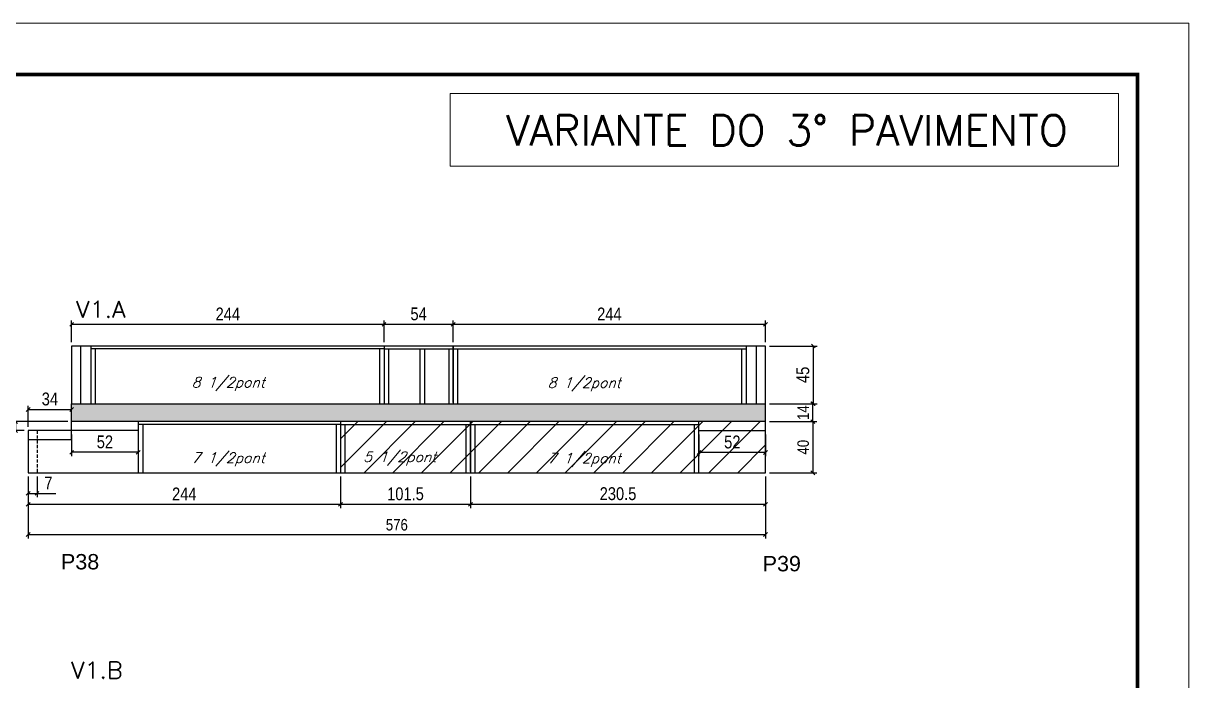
# Model space of a CAD drawing. Extents: x -10448 to -1189, y -11772 to 17235.
# Drawn here: x -9874 to -8963, y 5994 to 6507 of the extents above; entities that cross this region are included whole.
import ezdxf

# ---------------------------------------------------------------- set-up
doc = ezdxf.new("R2010")
doc.units = 0
doc.linetypes.add('DASHED', pattern=[0.75, 0.5, -0.25])
doc.linetypes.add('HIDDEN', pattern=[0.375, 0.25, -0.125])
for name, color, linetype in [('5', 5, 'Continuous'), ('COTA', 241, 'Continuous'), ('Painéis', 200, 'Continuous'), ('Reaproveitamento', 251, 'Continuous'), ('SARR_2.2x7', 40, 'Continuous'), ('SARR_3.5x7', 81, 'Continuous'), ('texto', 7, 'Continuous')]:
    doc.layers.add(name, color=color, linetype=linetype)
for name, color, linetype, lineweight in [('Folhas', 255, 'Continuous', 9), ('SARRAFO DE PRESSAO', 251, 'DASHED', 9), ('Texto Seção', 7, 'Continuous', 15)]:
    doc.layers.add(name, color=color, linetype=linetype, lineweight=lineweight)
doc.styles.add('COTA TECNICA', font='techl___.ttf', dxfattribs={"height": 10})
doc.styles.add('COTA TECNICA-50', font='techl___.ttf', dxfattribs={"height": 9})
doc.styles.add('REGUA-120', font='ROMANS.shx', dxfattribs={"height": 15})
doc.styles.add('Romans', font='romans.shx')
doc.styles.get("Standard").update_dxf_attribs({"font": 'arial.ttf'})
doc.dimstyles.new('COTA PAINEL-50', dxfattribs={"dimtxt": 9, "dimasz": 3, "dimexe": 3, "dimexo": 3, "dimgap": 3, "dimtad": 1, "dimdec": 1, "dimzin": 12, "dimdsep": 46, "dimtxsty": 'COTA TECNICA-50', "dimblk1": 'OBLIQUE', "dimblk2": 'OBLIQUE', "dimsah": 1, "dimcen": 0.9, "dimclrd": 4, "dimclre": 4, "dimclrt": 240, "dimadec": 1, "dimazin": 3, "dimtfac": 1, "dimtdec": 1, "dimtmove": 0, "dimatfit": 3, "dimfxl": 1, "dimtolj": 1, "dimtzin": 12, "dimarcsym": 0})
doc.dimstyles.new('PAINEL', dxfattribs={"dimtxt": 10, "dimasz": 3, "dimexe": 3, "dimexo": 3, "dimgap": 3, "dimtad": 1, "dimdec": 1, "dimzin": 12, "dimdsep": 46, "dimtxsty": 'COTA TECNICA', "dimblk1": 'OBLIQUE', "dimblk2": 'OBLIQUE', "dimsah": 1, "dimcen": 0.9, "dimclrd": 4, "dimclre": 4, "dimclrt": 240, "dimadec": 1, "dimazin": 3, "dimtfac": 1, "dimtdec": 1, "dimtmove": 0, "dimatfit": 3, "dimfxl": 1, "dimtolj": 1, "dimtzin": 12, "dimarcsym": 0})
pattern_1 = [(45, (-139493.283, -18413.978), (-11.2253202, 11.2253202), [])]

# ---------------------------------------------------------------- blocks, each defined once
blk = doc.blocks.new('9999999999')
at = {"layer": 'Folhas'}
blk.add_lwpolyline([(98138.98, 34190.21), (99623.98, 34190.21), (99623.98, 35240.21), (98138.98, 35240.21)], close=True, dxfattribs=at)
at = {"layer": 'Folhas', "color": 30, "const_width": 3}
blk.add_lwpolyline([(98213.98, 34230.21), (99583.98, 34230.21), (99583.98, 35200.21), (98213.98, 35200.21)], close=True, dxfattribs=at)
blk = doc.blocks.new('_Oblique')
at = {"color": 0, "linetype": 'ByBlock', "lineweight": -2}
blk.add_line((-0.5, -0.5), (0.5, 0.5), dxfattribs=at)
blk = doc.blocks.new('*D592')
at = {"layer": 'COTA', "color": 4, "linetype": 'ByBlock', "lineweight": -2, "transparency": 16777216}
for p, q in [((-9835.76, 6257.96), (-9835.76, 6274.93)), ((-9835.76, 6271.93), (-9591.76, 6271.93)), ((-9591.76, 6257.96), (-9591.76, 6274.93))]:
    blk.add_line(p, q, dxfattribs=at)
at = {"layer": 'Defpoints', "color": 0, "linetype": 'ByBlock', "transparency": 16777216}
for p in [(-9591.76, 6271.93), (-9835.76, 6254.96), (-9591.76, 6254.96)]:
    blk.add_point(p, dxfattribs=at)
at = {"layer": 'COTA', "color": 4, "linetype": 'ByBlock', "lineweight": -2, "transparency": 16777216, "xscale": 3, "yscale": 3, "zscale": 3, "rotation": 180}
blk.add_blockref('_Oblique', (-9835.76, 6271.93), dxfattribs=at)
at = {"layer": 'COTA', "color": 4, "linetype": 'ByBlock', "lineweight": -2, "transparency": 16777216, "xscale": 3, "yscale": 3, "zscale": 3}
blk.add_blockref('_Oblique', (-9591.76, 6271.93), dxfattribs=at)
at = {"layer": 'COTA', "color": 240, "linetype": 'ByBlock', "transparency": 16777216, "insert": (-9713.76, 6280), "char_height": 10, "attachment_point": 5, "style": 'COTA TECNICA'}
blk.add_mtext('\\A1;244', dxfattribs=at)
blk = doc.blocks.new('*D593')
at = {"layer": 'COTA', "color": 4, "linetype": 'ByBlock', "lineweight": -2, "transparency": 16777216}
for p, q in [((-9591.76, 6257.96), (-9591.76, 6274.93)), ((-9591.76, 6271.93), (-9537.76, 6271.93)), ((-9537.76, 6257.96), (-9537.76, 6274.93))]:
    blk.add_line(p, q, dxfattribs=at)
at = {"layer": 'Defpoints', "color": 0, "linetype": 'ByBlock', "transparency": 16777216}
for p in [(-9537.76, 6271.93), (-9591.76, 6254.96), (-9537.76, 6254.96)]:
    blk.add_point(p, dxfattribs=at)
at = {"layer": 'COTA', "color": 4, "linetype": 'ByBlock', "lineweight": -2, "transparency": 16777216, "xscale": 3, "yscale": 3, "zscale": 3, "rotation": 180}
blk.add_blockref('_Oblique', (-9591.76, 6271.93), dxfattribs=at)
at = {"layer": 'COTA', "color": 4, "linetype": 'ByBlock', "lineweight": -2, "transparency": 16777216, "xscale": 3, "yscale": 3, "zscale": 3}
blk.add_blockref('_Oblique', (-9537.76, 6271.93), dxfattribs=at)
at = {"layer": 'COTA', "color": 240, "linetype": 'ByBlock', "transparency": 16777216, "insert": (-9564.76, 6280.04), "char_height": 10, "attachment_point": 5, "style": 'COTA TECNICA'}
blk.add_mtext('\\A1;54', dxfattribs=at)
blk = doc.blocks.new('*D594')
at = {"layer": 'COTA', "color": 4, "linetype": 'ByBlock', "lineweight": -2, "transparency": 16777216}
for p, q in [((-9537.76, 6257.96), (-9537.76, 6274.93)), ((-9537.76, 6271.93), (-9293.76, 6271.93)), ((-9293.76, 6257.96), (-9293.76, 6274.93))]:
    blk.add_line(p, q, dxfattribs=at)
at = {"layer": 'Defpoints', "color": 0, "linetype": 'ByBlock', "transparency": 16777216}
for p in [(-9293.76, 6271.93), (-9537.76, 6254.96), (-9293.76, 6254.96)]:
    blk.add_point(p, dxfattribs=at)
at = {"layer": 'COTA', "color": 4, "linetype": 'ByBlock', "lineweight": -2, "transparency": 16777216, "xscale": 3, "yscale": 3, "zscale": 3, "rotation": 180}
blk.add_blockref('_Oblique', (-9537.76, 6271.93), dxfattribs=at)
at = {"layer": 'COTA', "color": 4, "linetype": 'ByBlock', "lineweight": -2, "transparency": 16777216, "xscale": 3, "yscale": 3, "zscale": 3}
blk.add_blockref('_Oblique', (-9293.76, 6271.93), dxfattribs=at)
at = {"layer": 'COTA', "color": 240, "linetype": 'ByBlock', "transparency": 16777216, "insert": (-9415.76, 6280), "char_height": 10, "attachment_point": 5, "style": 'COTA TECNICA'}
blk.add_mtext('\\A1;244', dxfattribs=at)
blk = doc.blocks.new('*D595')
at = {"layer": 'COTA', "color": 4, "linetype": 'ByBlock', "lineweight": -2, "transparency": 16777216}
for p, q in [((-9290.76, 6254.96), (-9253.48, 6254.96)), ((-9256.48, 6254.96), (-9256.48, 6209.96)), ((-9290.76, 6209.96), (-9253.48, 6209.96))]:
    blk.add_line(p, q, dxfattribs=at)
at = {"layer": 'Defpoints', "color": 0, "linetype": 'ByBlock', "transparency": 16777216}
for p in [(-9293.76, 6254.96), (-9293.76, 6209.96), (-9256.48, 6209.96)]:
    blk.add_point(p, dxfattribs=at)
at = {"layer": 'COTA', "color": 4, "linetype": 'ByBlock', "lineweight": -2, "transparency": 16777216, "xscale": 3, "yscale": 3, "zscale": 3}
for p, rotation in [((-9256.48, 6254.96), 90), ((-9256.48, 6209.96), 270)]:
    blk.add_blockref('_Oblique', p, dxfattribs=dict(at, rotation=rotation))
at = {"layer": 'COTA', "color": 240, "linetype": 'ByBlock', "transparency": 16777216, "insert": (-9264.59, 6232.46), "char_height": 10, "attachment_point": 5, "rotation": 90, "style": 'COTA TECNICA'}
blk.add_mtext('\\A1;45', dxfattribs=at)
blk = doc.blocks.new('*D597')
at = {"layer": 'COTA', "color": 4, "linetype": 'ByBlock', "lineweight": -2, "transparency": 16777216}
for p, q in [((-9290.76, 6195.96), (-9253.78, 6195.96)), ((-9256.78, 6195.96), (-9256.78, 6155.96)), ((-9290.76, 6155.96), (-9253.78, 6155.96))]:
    blk.add_line(p, q, dxfattribs=at)
at = {"layer": 'Defpoints', "color": 0, "linetype": 'ByBlock', "transparency": 16777216}
for p in [(-9293.76, 6195.96), (-9293.76, 6155.96), (-9256.78, 6155.96)]:
    blk.add_point(p, dxfattribs=at)
at = {"layer": 'COTA', "color": 4, "linetype": 'ByBlock', "lineweight": -2, "transparency": 16777216, "xscale": 3, "yscale": 3, "zscale": 3}
for p, rotation in [((-9256.78, 6195.96), 90), ((-9256.78, 6155.96), 270)]:
    blk.add_blockref('_Oblique', p, dxfattribs=dict(at, rotation=rotation))
at = {"layer": 'COTA', "color": 240, "linetype": 'ByBlock', "transparency": 16777216, "insert": (-9264.37, 6175.96), "char_height": 9, "attachment_point": 5, "rotation": 90, "style": 'COTA TECNICA-50'}
blk.add_mtext('\\A1;40', dxfattribs=at)
blk = doc.blocks.new('*D1664')
at = {"layer": 'COTA', "color": 4, "linetype": 'ByBlock', "lineweight": -2, "transparency": 16777216}
for p, q in [((-9290.76, 6209.96), (-9253.78, 6209.96)), ((-9256.78, 6195.96), (-9256.78, 6209.96)), ((-9290.76, 6195.96), (-9253.78, 6195.96))]:
    blk.add_line(p, q, dxfattribs=at)
at = {"layer": 'Defpoints', "color": 0, "linetype": 'ByBlock', "transparency": 16777216}
for p in [(-9293.76, 6209.96), (-9256.78, 6209.96), (-9293.76, 6195.96)]:
    blk.add_point(p, dxfattribs=at)
at = {"layer": 'COTA', "color": 4, "linetype": 'ByBlock', "lineweight": -2, "transparency": 16777216, "xscale": 3, "yscale": 3, "zscale": 3}
for p, rotation in [((-9256.78, 6209.96), 90), ((-9256.78, 6195.96), 270)]:
    blk.add_blockref('_Oblique', p, dxfattribs=dict(at, rotation=rotation))
at = {"layer": 'COTA', "color": 240, "linetype": 'ByBlock', "transparency": 16777216, "insert": (-9264.35, 6202.96), "char_height": 9, "attachment_point": 5, "rotation": 90, "style": 'COTA TECNICA-50'}
blk.add_mtext('\\A1;14', dxfattribs=at)
blk = doc.blocks.new('*D1675')
at = {"layer": 'COTA', "color": 4, "linetype": 'ByBlock', "lineweight": -2, "transparency": 16777216}
for p, q in [((-9345.76, 6185.96), (-9345.76, 6168.87)), ((-9293.76, 6185.96), (-9293.76, 6168.87)), ((-9293.76, 6171.87), (-9345.76, 6171.87))]:
    blk.add_line(p, q, dxfattribs=at)
at = {"layer": 'Defpoints', "color": 0, "linetype": 'ByBlock', "transparency": 16777216}
for p in [(-9345.76, 6188.96), (-9293.76, 6188.96), (-9345.76, 6171.87)]:
    blk.add_point(p, dxfattribs=at)
at = {"layer": 'COTA', "color": 4, "linetype": 'ByBlock', "lineweight": -2, "transparency": 16777216, "xscale": 3, "yscale": 3, "zscale": 3, "rotation": 180}
blk.add_blockref('_Oblique', (-9345.76, 6171.87), dxfattribs=at)
at = {"layer": 'COTA', "color": 4, "linetype": 'ByBlock', "lineweight": -2, "transparency": 16777216, "xscale": 3, "yscale": 3, "zscale": 3}
blk.add_blockref('_Oblique', (-9293.76, 6171.87), dxfattribs=at)
at = {"layer": 'COTA', "color": 240, "linetype": 'ByBlock', "transparency": 16777216, "insert": (-9319.76, 6179.97), "char_height": 10, "attachment_point": 5, "style": 'COTA TECNICA'}
blk.add_mtext('\\A1;52', dxfattribs=at)
blk = doc.blocks.new('*D609')
at = {"layer": 'COTA', "color": 4, "linetype": 'ByBlock', "lineweight": -2, "transparency": 16777216}
for p, q in [((-9869.76, 6152.96), (-9869.76, 6128.36)), ((-9625.76, 6152.96), (-9625.76, 6128.36)), ((-9869.76, 6131.36), (-9625.76, 6131.36))]:
    blk.add_line(p, q, dxfattribs=at)
at = {"layer": 'Defpoints', "color": 0, "linetype": 'ByBlock', "transparency": 16777216}
for p in [(-9869.76, 6155.96), (-9625.76, 6155.96), (-9625.76, 6131.36)]:
    blk.add_point(p, dxfattribs=at)
at = {"layer": 'COTA', "color": 4, "linetype": 'ByBlock', "lineweight": -2, "transparency": 16777216, "xscale": 3, "yscale": 3, "zscale": 3, "rotation": 180}
blk.add_blockref('_Oblique', (-9869.76, 6131.36), dxfattribs=at)
at = {"layer": 'COTA', "color": 4, "linetype": 'ByBlock', "lineweight": -2, "transparency": 16777216, "xscale": 3, "yscale": 3, "zscale": 3}
blk.add_blockref('_Oblique', (-9625.76, 6131.36), dxfattribs=at)
at = {"layer": 'COTA', "color": 240, "linetype": 'ByBlock', "transparency": 16777216, "insert": (-9747.76, 6139.43), "char_height": 10, "attachment_point": 5, "style": 'COTA TECNICA'}
blk.add_mtext('\\A1;244', dxfattribs=at)
blk = doc.blocks.new('*D610')
at = {"layer": 'COTA', "color": 4, "linetype": 'ByBlock', "lineweight": -2, "transparency": 16777216}
for p, q in [((-9625.76, 6152.96), (-9625.76, 6128.36)), ((-9524.26, 6152.96), (-9524.26, 6128.36)), ((-9625.76, 6131.36), (-9524.26, 6131.36))]:
    blk.add_line(p, q, dxfattribs=at)
at = {"layer": 'Defpoints', "color": 0, "linetype": 'ByBlock', "transparency": 16777216}
for p in [(-9625.76, 6155.96), (-9524.26, 6155.96), (-9524.26, 6131.36)]:
    blk.add_point(p, dxfattribs=at)
at = {"layer": 'COTA', "color": 4, "linetype": 'ByBlock', "lineweight": -2, "transparency": 16777216, "xscale": 3, "yscale": 3, "zscale": 3, "rotation": 180}
blk.add_blockref('_Oblique', (-9625.76, 6131.36), dxfattribs=at)
at = {"layer": 'COTA', "color": 4, "linetype": 'ByBlock', "lineweight": -2, "transparency": 16777216, "xscale": 3, "yscale": 3, "zscale": 3}
blk.add_blockref('_Oblique', (-9524.26, 6131.36), dxfattribs=at)
at = {"layer": 'COTA', "color": 240, "linetype": 'ByBlock', "transparency": 16777216, "insert": (-9575.01, 6139.47), "char_height": 10, "attachment_point": 5, "style": 'COTA TECNICA'}
blk.add_mtext('\\A1;101.5', dxfattribs=at)
blk = doc.blocks.new('*D611')
at = {"layer": 'COTA', "color": 4, "linetype": 'ByBlock', "lineweight": -2, "transparency": 16777216}
for p, q in [((-9524.26, 6152.96), (-9524.26, 6128.36)), ((-9293.76, 6152.96), (-9293.76, 6128.36)), ((-9524.26, 6131.36), (-9293.76, 6131.36))]:
    blk.add_line(p, q, dxfattribs=at)
at = {"layer": 'Defpoints', "color": 0, "linetype": 'ByBlock', "transparency": 16777216}
for p in [(-9524.26, 6155.96), (-9293.76, 6155.96), (-9293.76, 6131.36)]:
    blk.add_point(p, dxfattribs=at)
at = {"layer": 'COTA', "color": 4, "linetype": 'ByBlock', "lineweight": -2, "transparency": 16777216, "xscale": 3, "yscale": 3, "zscale": 3, "rotation": 180}
blk.add_blockref('_Oblique', (-9524.26, 6131.36), dxfattribs=at)
at = {"layer": 'COTA', "color": 4, "linetype": 'ByBlock', "lineweight": -2, "transparency": 16777216, "xscale": 3, "yscale": 3, "zscale": 3}
blk.add_blockref('_Oblique', (-9293.76, 6131.36), dxfattribs=at)
at = {"layer": 'COTA', "color": 240, "linetype": 'ByBlock', "transparency": 16777216, "insert": (-9409.01, 6139.58), "char_height": 10, "attachment_point": 5, "style": 'COTA TECNICA'}
blk.add_mtext('\\A1;230.5', dxfattribs=at)
blk = doc.blocks.new('*D612')
at = {"layer": 'COTA', "color": 4, "linetype": 'ByBlock', "lineweight": -2, "transparency": 16777216}
for p, q in [((-9869.76, 6152.96), (-9869.76, 6104.75)), ((-9293.76, 6152.96), (-9293.76, 6104.75)), ((-9869.76, 6107.75), (-9293.76, 6107.75))]:
    blk.add_line(p, q, dxfattribs=at)
at = {"layer": 'Defpoints', "color": 0, "linetype": 'ByBlock', "transparency": 16777216}
for p in [(-9869.76, 6155.96), (-9293.76, 6155.96), (-9293.76, 6107.75)]:
    blk.add_point(p, dxfattribs=at)
at = {"layer": 'COTA', "color": 4, "linetype": 'ByBlock', "lineweight": -2, "transparency": 16777216, "xscale": 3, "yscale": 3, "zscale": 3, "rotation": 180}
blk.add_blockref('_Oblique', (-9869.76, 6107.75), dxfattribs=at)
at = {"layer": 'COTA', "color": 4, "linetype": 'ByBlock', "lineweight": -2, "transparency": 16777216, "xscale": 3, "yscale": 3, "zscale": 3}
blk.add_blockref('_Oblique', (-9293.76, 6107.75), dxfattribs=at)
at = {"layer": 'COTA', "color": 240, "linetype": 'ByBlock', "transparency": 16777216, "insert": (-9581.76, 6115.35), "char_height": 9, "attachment_point": 5, "style": 'COTA TECNICA-50'}
blk.add_mtext('\\A1;576', dxfattribs=at)
blk = doc.blocks.new('*D2247')
at = {"layer": 'COTA', "color": 4, "lineweight": -2, "transparency": 16777216}
for p, q in [((-9869.76, 6152.96), (-9869.76, 6136.91)), ((-9862.76, 6152.96), (-9862.76, 6136.91)), ((-9869.76, 6139.91), (-9862.76, 6139.91)), ((-9862.76, 6139.91), (-9848.03, 6139.91))]:
    blk.add_line(p, q, dxfattribs=at)
at = {"layer": 'Defpoints', "color": 0, "transparency": 16777216}
for p in [(-9869.76, 6155.96), (-9862.76, 6155.96), (-9862.76, 6139.91)]:
    blk.add_point(p, dxfattribs=at)
at = {"layer": 'COTA', "color": 4, "lineweight": -2, "transparency": 16777216, "xscale": 3, "yscale": 3, "zscale": 3, "rotation": 180}
blk.add_blockref('_Oblique', (-9869.76, 6139.91), dxfattribs=at)
at = {"layer": 'COTA', "color": 4, "lineweight": -2, "transparency": 16777216, "xscale": 3, "yscale": 3, "zscale": 3}
blk.add_blockref('_Oblique', (-9862.76, 6139.91), dxfattribs=at)
at = {"layer": 'COTA', "color": 240, "transparency": 16777216, "insert": (-9853.89, 6147.99), "char_height": 10, "attachment_point": 5, "style": 'COTA TECNICA'}
blk.add_mtext('\\A1;7', dxfattribs=at)
blk = doc.blocks.new('*D2248')
at = {"layer": 'COTA', "color": 4, "lineweight": -2, "transparency": 16777216}
for p, q in [((-9869.76, 6191.96), (-9869.76, 6208.34)), ((-9835.76, 6198.96), (-9835.76, 6208.34)), ((-9869.76, 6205.34), (-9835.76, 6205.34))]:
    blk.add_line(p, q, dxfattribs=at)
at = {"layer": 'Defpoints', "color": 0, "transparency": 16777216}
for p in [(-9835.76, 6205.34), (-9835.76, 6195.96), (-9869.76, 6188.96)]:
    blk.add_point(p, dxfattribs=at)
at = {"layer": 'COTA', "color": 4, "lineweight": -2, "transparency": 16777216, "xscale": 3, "yscale": 3, "zscale": 3, "rotation": 180}
blk.add_blockref('_Oblique', (-9869.76, 6205.34), dxfattribs=at)
at = {"layer": 'COTA', "color": 4, "lineweight": -2, "transparency": 16777216, "xscale": 3, "yscale": 3, "zscale": 3}
blk.add_blockref('_Oblique', (-9835.76, 6205.34), dxfattribs=at)
at = {"layer": 'COTA', "color": 240, "transparency": 16777216, "insert": (-9852.76, 6213.56), "char_height": 10, "attachment_point": 5, "style": 'COTA TECNICA'}
blk.add_mtext('\\A1;34', dxfattribs=at)
blk = doc.blocks.new('*D2249')
at = {"layer": 'COTA', "color": 4, "lineweight": -2, "transparency": 16777216}
for p, q in [((-9838.76, 6195.96), (-9882.43, 6195.96)), ((-9879.43, 6188.96), (-9879.43, 6195.96)), ((-9872.76, 6188.96), (-9882.43, 6188.96))]:
    blk.add_line(p, q, dxfattribs=at)
at = {"layer": 'Defpoints', "color": 0, "transparency": 16777216}
for p in [(-9879.43, 6195.96), (-9835.76, 6195.96), (-9869.76, 6188.96)]:
    blk.add_point(p, dxfattribs=at)
at = {"layer": 'COTA', "color": 4, "lineweight": -2, "transparency": 16777216, "xscale": 3, "yscale": 3, "zscale": 3}
for p, rotation in [((-9879.43, 6195.96), 90), ((-9879.43, 6188.96), 270)]:
    blk.add_blockref('_Oblique', p, dxfattribs=dict(at, rotation=rotation))
at = {"layer": 'COTA', "color": 240, "transparency": 16777216, "insert": (-9887.51, 6192.46), "char_height": 10, "attachment_point": 5, "rotation": 90, "style": 'COTA TECNICA'}
blk.add_mtext('\\A1;7', dxfattribs=at)
blk = doc.blocks.new('*D2251')
at = {"layer": 'COTA', "color": 4, "lineweight": -2, "transparency": 16777216}
for p, q in [((-9835.76, 6185.96), (-9835.76, 6168.95)), ((-9783.76, 6185.96), (-9783.76, 6168.95)), ((-9783.76, 6171.95), (-9835.76, 6171.95))]:
    blk.add_line(p, q, dxfattribs=at)
at = {"layer": 'Defpoints', "color": 0, "transparency": 16777216}
for p in [(-9835.76, 6188.96), (-9783.76, 6188.96), (-9835.76, 6171.95)]:
    blk.add_point(p, dxfattribs=at)
at = {"layer": 'COTA', "color": 4, "lineweight": -2, "transparency": 16777216, "xscale": 3, "yscale": 3, "zscale": 3, "rotation": 180}
blk.add_blockref('_Oblique', (-9835.76, 6171.95), dxfattribs=at)
at = {"layer": 'COTA', "color": 4, "lineweight": -2, "transparency": 16777216, "xscale": 3, "yscale": 3, "zscale": 3}
blk.add_blockref('_Oblique', (-9783.76, 6171.95), dxfattribs=at)
at = {"layer": 'COTA', "color": 240, "transparency": 16777216, "insert": (-9809.76, 6180.06), "char_height": 10, "attachment_point": 5, "style": 'COTA TECNICA'}
blk.add_mtext('\\A1;52', dxfattribs=at)

msp = doc.modelspace()

# ---------------------------------------------------------------- hatches: boundary and pattern name
at = {"layer": 'COTA', "linetype": 'ByBlock'}
h = msp.add_hatch(dxfattribs=at)
h.set_pattern_fill('AR-CONC', color=256, scale=0.03)
h.set_pattern_definition([(50, (-139493.2827, -18413.9775), (5.46554007, -0.47817257), [0.5715, -6.2865]), (355, (-139493.2827, -18413.9775), (-1.05730264, 5.73170536), [0.4572, -5.02921753]), (100.4514447, (-139492.827, -18414.0174), (4.40823741, 5.25353256), [0.48570026, -5.34270734]), (46.1842, (-139493.283, -18412.4535), (8.13237123, -1.26126984), [0.85725, -9.42975]), (96.6355576, (-139492.605, -18412.559), (7.122124, 7.42278374), [0.7285507, -8.01406824]), (351.184151, (-139493.283, -18412.4535), (7.122124, 7.42278374), [0.685799, -7.54379196]), (21, (-139492.5207, -18412.8345), (4.54843174, -3.06795595), [0.5715, -6.2865]), (326, (-139492.5207, -18412.8345), (1.85406085, 5.52563898), [0.4572, -5.0292]), (71.451445, (-139492.1417, -18413.09), (6.40249258, 2.45768307), [0.48570026, -5.34269813]), (37.5, (-139493.2827, -18413.9775), (0.092658098, 2.536651166), [0, -4.96824, 0, -5.1054, 0, -5.04825]), (7.5, (-139493.2827, -18413.9775), (2.004589875, 3.005417245), [0, -2.91084, 0, -4.85394, 0, -1.92405]), (327.5, (-139494.982, -18413.9775), (4.067717855, -0.17186232), [0, -1.905, 0, -5.9436, 0, -7.8867]), (317.5, (-139495.744, -18413.9775), (4.44387544, 0.76279473), [0, -2.4765, 0, -3.94716, 0, -5.6007])])
h.paths.add_polyline_path([(-9524.26, 6195.96), (-9293.76, 6195.96), (-9293.76, 6209.96), (-9835.76, 6209.96), (-9835.76, 6195.96)])
at = {"layer": 'Reaproveitamento', "linetype": 'ByBlock'}
h = msp.add_hatch(dxfattribs=at)
h.set_pattern_fill('ANSI31', color=256, scale=5)
h.set_pattern_definition(pattern_1)
h.paths.add_polyline_path([(-9524.26, 6195.96), (-9625.76, 6195.96), (-9625.76, 6155.96), (-9293.76, 6155.96), (-9293.76, 6195.96)])
h = msp.add_hatch(dxfattribs=at)
h.set_pattern_fill('ANSI31', color=256, scale=5)
h.set_pattern_definition(pattern_1)
h.paths.add_polyline_path([(-9524.26, 6195.96), (-9524.26, 6156.96), (-9524.26, 6155.96), (-9293.76, 6155.96), (-9293.76, 6195.96)])

# ---------------------------------------------------------------- linework, layer by layer
at = {"layer": 'COTA', "linetype": 'ByBlock'}
for p, q in [((-9835.76, 6209.96), (-9835.76, 6209.96)), ((-9835.76, 6195.96), (-9835.76, 6209.96)), ((-9293.76, 6195.96), (-9293.76, 6209.96)), ((-9293.76, 6209.96), (-9293.76, 6209.96)), ((-9869.76, 6155.96), (-9869.76, 6155.96)), ((-9293.76, 6155.96), (-9293.76, 6155.96))]:
    msp.add_line(p, q, dxfattribs=at)
at = {"layer": 'Painéis'}
for p, q in [((-9835.76, 6254.96), (-9835.76, 6209.96)), ((-9537.76, 6254.96), (-9835.76, 6254.96)), ((-9591.76, 6254.96), (-9591.76, 6209.96)), ((-9293.76, 6254.96), (-9537.76, 6254.96)), ((-9293.76, 6209.96), (-9293.76, 6254.96)), ((-9835.76, 6209.96), (-9293.76, 6209.96)), ((-9835.76, 6188.96), (-9835.76, 6195.96)), ((-9524.26, 6195.96), (-9835.76, 6195.96)), ((-9625.76, 6195.96), (-9625.76, 6155.96)), ((-9293.76, 6195.96), (-9524.26, 6195.96)), ((-9293.76, 6155.96), (-9293.76, 6195.96)), ((-9835.76, 6188.96), (-9869.76, 6188.96)), ((-9869.76, 6188.96), (-9869.76, 6155.96)), ((-9869.76, 6155.96), (-9293.76, 6155.96))]:
    msp.add_line(p, q, dxfattribs=at)
for points in [[(-9537.76, 6210.96), (-9537.76, 6254.96), (-9537.76, 6209.96)], [(-9524.26, 6156.96), (-9524.26, 6195.96), (-9524.26, 6155.96)]]:
    msp.add_lwpolyline(points, dxfattribs=at)
at = {"layer": 'SARR_2.2x7', "linetype": 'Continuous'}
for p, q in [((-9828.76, 6254.96), (-9828.76, 6209.96)), ((-9300.76, 6209.96), (-9300.76, 6254.96)), ((-9591.76, 6252.76), (-9820.76, 6252.76)), ((-9591.76, 6252.76), (-9537.76, 6252.76)), ((-9537.76, 6252.76), (-9308.76, 6252.76)), ((-9625.76, 6193.76), (-9783.76, 6193.76)), ((-9625.76, 6193.76), (-9524.26, 6193.76)), ((-9524.26, 6193.76), (-9345.76, 6193.76)), ((-9869.76, 6181.96), (-9835.76, 6181.96)), ((-9783.76, 6188.96), (-9835.76, 6188.96)), ((-9835.76, 6181.96), (-9835.76, 6188.96)), ((-9345.76, 6188.96), (-9293.76, 6188.96))]:
    msp.add_line(p, q, dxfattribs=at)
at = {"layer": 'SARR_2.2x7', "linetype": 'HIDDEN', "ltscale": 10}
msp.add_line((-9862.76, 6188.96), (-9862.76, 6155.96), dxfattribs=at)
at = {"layer": 'SARR_3.5x7'}
for p, q in [((-9820.76, 6254.96), (-9820.76, 6209.96)), ((-9537.76, 6254.96), (-9537.76, 6209.96)), ((-9308.76, 6209.96), (-9308.76, 6254.96)), ((-9817.26, 6252.76), (-9817.26, 6209.96)), ((-9595.26, 6252.76), (-9595.26, 6209.96)), ((-9588.26, 6252.76), (-9588.26, 6209.96)), ((-9563.75, 6252.76), (-9563.75, 6209.96)), ((-9560.25, 6252.76), (-9560.25, 6209.96)), ((-9541.26, 6252.76), (-9541.26, 6209.96)), ((-9534.26, 6252.76), (-9534.26, 6209.96)), ((-9312.26, 6209.96), (-9312.26, 6252.76)), ((-9783.76, 6195.96), (-9783.76, 6155.96)), ((-9780.26, 6193.76), (-9780.26, 6155.96)), ((-9629.26, 6193.76), (-9629.26, 6155.96)), ((-9622.26, 6193.76), (-9622.26, 6155.96)), ((-9527.76, 6193.76), (-9527.76, 6155.96)), ((-9524.26, 6195.96), (-9524.26, 6155.96)), ((-9520.76, 6193.76), (-9520.76, 6155.96)), ((-9349.26, 6155.96), (-9349.26, 6193.76)), ((-9345.76, 6155.96), (-9345.76, 6195.96))]:
    msp.add_line(p, q, dxfattribs=at)
at = {"layer": 'Texto Seção'}
msp.add_lwpolyline([(-9540.17, 6452.16), (-9018.18, 6452.16), (-9018.18, 6395.48), (-9540.17, 6395.48)], close=True, dxfattribs=at)

# ---------------------------------------------------------------- block references
at = {"layer": 'SARRAFO DE PRESSAO', "color": 6, "linetype": 'ByBlock'}
msp.add_blockref('9999999999', (-108587.26, -28733.15), dxfattribs=at)

# ---------------------------------------------------------------- texts
at = {"layer": '5', "linetype": 'Continuous'}
for s, p in [('P38', (-9844.06, 6080.51)), ('P39', (-9295.99, 6079.01))]:
    msp.add_text(s, height=12, rotation=0.00004, dxfattribs=at).set_placement(p)
at = {"layer": 'texto', "color": 2, "char_height": 8, "attachment_point": 5, "style": 'Romans'}
for s, insert in [('{\\Q19;\\C256;8 1/2pont}', (-9713.44, 6225.37)), ('{\\Q19;\\C256;8 1/2pont}', (-9435.42, 6225.05)), ('{\\Q19;\\C256;7 1/2pont}', (-9713.44, 6166.37)), ('{\\Q19;\\C256;5 1/2pont}', (-9579.51, 6167.12)), ('{\\Q19;\\C256;7 1/2pont}', (-9435.42, 6166.05))]:
    msp.add_mtext(s, dxfattribs=dict(at, insert=insert))
at = {"layer": 'Texto Seção', "style": 'REGUA-120', "width": 1.05}
for s, p in [('V1.A', (-9832.26, 6277.15)), ('V1.B', (-9836.26, 5995.29))]:
    msp.add_text(s, height=13, dxfattribs=at).set_placement(p)
at = {"layer": 'Texto Seção', "insert": (-9597.29, 6411.59), "char_height": 23.7362, "width": 640.4194, "attachment_point": 7, "style": 'REGUA-120'}
msp.add_mtext('\\pxqc,t6;^JVARIANTE DO 3° PAVIMENTO', dxfattribs=at)

# ---------------------------------------------------------------- dimensions: what is measured, and where the dimension line sits
at = {"layer": 'COTA', "linetype": 'ByBlock'}
for base, p1, p2, dimstyle, picture, middle in [((-9591.76, 6271.93), (-9835.76, 6254.96), (-9591.76, 6254.96), 'PAINEL', '*D592', (-9713.76, 6280)), ((-9293.76, 6271.93), (-9537.76, 6254.96), (-9293.76, 6254.96), 'PAINEL', '*D594', (-9415.76, 6280)), ((-9345.76, 6171.87), (-9293.76, 6188.96), (-9345.76, 6188.96), 'PAINEL', '*D1675', (-9319.76, 6179.97)), ((-9625.76, 6131.36), (-9869.76, 6155.96), (-9625.76, 6155.96), 'PAINEL', '*D609', (-9747.76, 6139.43)), ((-9293.76, 6107.75), (-9869.76, 6155.96), (-9293.76, 6155.96), 'COTA PAINEL-50', '*D612', (-9581.76, 6115.35)), ((-9293.76, 6131.36), (-9524.26, 6155.96), (-9293.76, 6155.96), 'PAINEL', '*D611', (-9409.01, 6139.58))]:
    dim = msp.add_linear_dim(base=base, p1=p1, p2=p2, dimstyle=dimstyle, dxfattribs=at)
    dim.commit()
    dim.dimension.update_dxf_attribs({"geometry": picture, "text_midpoint": middle})
for base, p1, p2, picture, middle in [((-9537.76, 6271.93), (-9591.76, 6254.96), (-9537.76, 6254.96), '*D593', (-9564.76, 6280.04)), ((-9524.26, 6131.36), (-9625.76, 6155.96), (-9524.26, 6155.96), '*D610', (-9575.01, 6139.47))]:
    dim = msp.add_linear_dim(base=base, p1=p1, p2=p2, dimstyle='PAINEL', override={"dimtmove": 1}, dxfattribs=at)
    dim.commit()
    dim.dimension.update_dxf_attribs({"geometry": picture, "text_midpoint": middle})
for base, p1, p2, dimstyle, picture, middle in [((-9256.48, 6209.96), (-9293.76, 6254.96), (-9293.76, 6209.96), 'PAINEL', '*D595', (-9264.59, 6232.46)), ((-9256.78, 6155.96), (-9293.76, 6195.96), (-9293.76, 6155.96), 'COTA PAINEL-50', '*D597', (-9264.37, 6175.96))]:
    dim = msp.add_linear_dim(base=base, p1=p1, p2=p2, angle=90, dimstyle=dimstyle, dxfattribs=at)
    dim.commit()
    dim.dimension.update_dxf_attribs({"geometry": picture, "text_midpoint": middle})
at = {"layer": 'COTA'}
for base, p1, p2, picture, middle in [((-9835.76, 6205.34), (-9869.76, 6188.96), (-9835.76, 6195.96), '*D2248', (-9852.76, 6213.56)), ((-9835.76, 6171.95), (-9783.76, 6188.96), (-9835.76, 6188.96), '*D2251', (-9809.76, 6180.06)), ((-9862.76, 6139.91), (-9869.76, 6155.96), (-9862.76, 6155.96), '*D2247', (-9853.89, 6147.99))]:
    dim = msp.add_linear_dim(base=base, p1=p1, p2=p2, dimstyle='PAINEL', dxfattribs=at)
    dim.commit()
    dim.dimension.update_dxf_attribs({"geometry": picture, "text_midpoint": middle})
at = {"layer": 'COTA', "linetype": 'ByBlock'}
dim = msp.add_linear_dim(base=(-9256.78, 6209.96), p1=(-9293.76, 6195.96), p2=(-9293.76, 6209.96), angle=90, dimstyle='COTA PAINEL-50', dxfattribs=at)
dim.commit()
dim.dimension.update_dxf_attribs({"geometry": '*D1664', "text_midpoint": (-9256.78, 6202.96), "dimtype": 160})
at = {"layer": 'COTA'}
dim = msp.add_linear_dim(base=(-9879.43, 6195.96), p1=(-9869.76, 6188.96), p2=(-9835.76, 6195.96), angle=90, dimstyle='PAINEL', dxfattribs=at)
dim.commit()
dim.dimension.update_dxf_attribs({"geometry": '*D2249', "text_midpoint": (-9879.43, 6192.46), "dimtype": 160})

doc.saveas('drawing.dxf')
